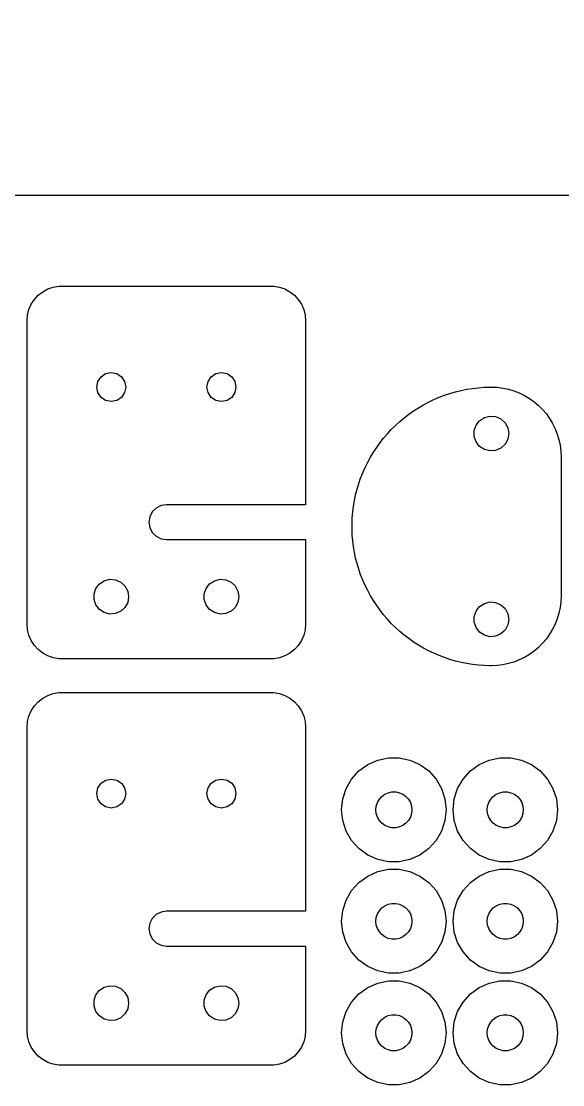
# Model space of a CAD drawing. Extents: x 3 to 1396, y 3 to 487.
# Drawn here: x 1195.5 to 1242.1, y 121.9 to 213.5 of the extents above; entities that cross this region are included whole.
import ezdxf

# ---------------------------------------------------------------- set-up
doc = ezdxf.new("R2010")
doc.units = 0
doc.layers.add('Layer_1', color=7, linetype='CONTINUOUS')

msp = doc.modelspace()

# ---------------------------------------------------------------- linework, layer by layer
at = {"layer": 'Layer_1', "color": 7}
for points in [[(1293.962078, 213.459528), (1293.962078, 213.459528), (1293.962078, 198.459536), (1283.96207, 198.459536), (1283.96207, 192.45952), (1278.96208, 192.45952), (1278.96208, 198.459536), (1270.462082, 198.459536), (1270.462082, 203.959528), (1271.962094, 203.959528), (1271.962094, 206.959527), (1270.462082, 206.959527), (1270.462082, 208.459527), (1267.462088, 208.459527), (1267.462088, 206.959527), (1265.962077, 206.959527), (1265.962077, 203.959528), (1267.462088, 203.959528), (1267.462088, 198.459536), (1258.962091, 198.459536), (1258.962091, 192.45952), (1253.962073, 192.45952), (1253.962073, 198.459536), (1193.96208, 198.459536)], [(1195.962076, 161.559517), (1195.962076, 187.659541), (1196.002095, 188.153514), (1196.122096, 188.633518), (1196.322079, 189.087529), (1196.592081, 189.502536), (1196.932074, 189.866518), (1197.322077, 190.170528), (1197.76209, 190.406522), (1198.222084, 190.56753), (1198.712078, 190.649516), (1198.96207, 190.649516), (1198.96207, 190.659393)], [(1198.96207, 190.659535), (1216.962091, 190.659535), (1216.962091, 190.649657)], [(1216.962091, 190.649516), (1217.212083, 190.649516), (1217.702077, 190.56753), (1218.162071, 190.406522), (1218.602084, 190.170528), (1218.992087, 189.866518), (1219.33208, 189.502536), (1219.602082, 189.087529), (1219.802093, 188.633518), (1219.922094, 188.153514), (1219.962085, 187.659541), (1219.962085, 171.829527), (1207.96208, 171.829527), (1207.502086, 171.756516), (1207.082083, 171.543523), (1206.752081, 171.211517), (1206.532089, 170.793517), (1206.462069, 170.329516), (1206.532089, 169.865514), (1206.752081, 169.447515), (1207.082083, 169.115537), (1207.502086, 168.902515), (1207.96208, 168.829533), (1219.962085, 168.829533), (1219.962085, 161.559517), (1219.922094, 161.065543), (1219.802093, 160.585539), (1219.602082, 160.131529), (1219.33208, 159.716521), (1218.992087, 159.352539), (1218.602084, 159.048529), (1218.162071, 158.812535), (1217.702077, 158.651527), (1217.212083, 158.569513), (1216.962091, 158.569513), (1216.962091, 158.559635)], [(1201.962092, 181.959527), (1202.062084, 182.437526), (1202.332086, 182.843531), (1202.732079, 183.114521), (1203.212083, 183.209517), (1203.692086, 183.114521), (1204.09208, 182.843531), (1204.362082, 182.437526), (1204.462073, 181.959527), (1204.362082, 181.481527), (1204.09208, 181.075522), (1203.692086, 180.804532), (1203.212083, 180.709536), (1202.732079, 180.804532), (1202.332086, 181.075522), (1202.062084, 181.481527), (1201.962092, 181.959527)], [(1211.462088, 181.959527), (1211.562079, 182.437526), (1211.832081, 182.843531), (1212.232074, 183.114521), (1212.712078, 183.209517), (1213.192082, 183.114521), (1213.592075, 182.843531), (1213.862077, 182.437526), (1213.962097, 181.959527), (1213.862077, 181.481527), (1213.592075, 181.075522), (1213.192082, 180.804532), (1212.712078, 180.709536), (1212.232074, 180.804532), (1211.832081, 181.075522), (1211.562079, 181.481527), (1211.462088, 181.959527)], [(1223.962077, 169.70953), (1223.962077, 170.209515), (1223.982114, 170.70854), (1224.032096, 171.205533), (1224.092096, 171.700523), (1224.172078, 172.193537), (1224.27207, 172.681527), (1224.402089, 173.165539), (1224.542072, 173.643538), (1224.702092, 174.115527), (1224.882093, 174.580516), (1225.092094, 175.037519), (1225.312087, 175.485518), (1225.552088, 175.923527), (1225.802081, 176.351517), (1226.082074, 176.768529), (1226.372085, 177.173517), (1226.682078, 177.56654), (1227.00209, 177.945536), (1227.342083, 178.311522), (1227.702086, 178.662522), (1228.072079, 178.998536), (1228.452091, 179.319535), (1228.852085, 179.623517), (1229.252078, 179.911525), (1229.672081, 180.181527), (1230.102075, 180.434539), (1230.552078, 180.668529), (1231.002082, 180.884514), (1231.452085, 181.081533), (1231.92207, 181.259531), (1232.392083, 181.417519), (1232.872086, 181.555525), (1233.36208, 181.674539), (1233.852075, 181.772526), (1234.342097, 181.849516), (1234.842082, 181.906525), (1235.342095, 181.943525), (1235.84208, 181.958482), (1235.962081, 181.958539)], [(1235.962081, 181.957523), (1235.962081, 181.960345)], [(1235.962081, 181.959527), (1236.462094, 181.939489), (1236.952088, 181.877513), (1237.432092, 181.775518), (1237.912095, 181.634519), (1238.372089, 181.454518), (1238.822093, 181.23653), (1239.242096, 180.98253), (1239.642089, 180.694522), (1240.022073, 180.373522), (1240.372085, 180.023539), (1240.702088, 179.644514), (1240.98208, 179.241529), (1241.242092, 178.815515), (1241.462084, 178.369519), (1241.632095, 177.907521), (1241.782096, 177.432513), (1241.882087, 176.947514), (1241.942088, 176.454528), (1241.962125, 175.959539), (1241.962097, 163.959534), (1241.942059, 163.464517), (1241.882087, 162.971531), (1241.782096, 162.486532), (1241.632095, 162.011524), (1241.462084, 161.549526), (1241.242092, 161.10353), (1240.98208, 160.677516), (1240.702088, 160.274531), (1240.372085, 159.895534), (1240.022073, 159.545522), (1239.642089, 159.224523), (1239.242096, 158.936515), (1238.822093, 158.682515), (1238.372089, 158.464527), (1237.912095, 158.284525), (1237.432092, 158.143527), (1236.952088, 158.041532), (1236.462094, 157.979528), (1235.962081, 157.95949), (1235.962081, 157.96234)], [(1234.482079, 177.712534), (1234.482079, 178.206535), (1234.642071, 178.673529), (1234.942073, 179.063531), (1235.362076, 179.333533), (1235.84208, 179.454522), (1236.332074, 179.413543), (1236.782078, 179.215536), (1237.14208, 178.880539), (1237.382082, 178.446537), (1237.462092, 177.959535), (1237.382082, 177.472532), (1237.14208, 177.038531), (1236.782078, 176.703533), (1236.332074, 176.505526), (1235.84208, 176.464519), (1235.362076, 176.585536), (1234.942073, 176.855538), (1234.642071, 177.245541), (1234.482079, 177.712534)], [(1235.84208, 157.960534), (1235.342095, 157.975492), (1234.842082, 158.012519), (1234.342097, 158.069528), (1233.852075, 158.146519), (1233.36208, 158.244534), (1232.872086, 158.363519), (1232.392083, 158.501526), (1231.92207, 158.659514), (1231.452085, 158.83754), (1231.002082, 159.034531), (1230.552078, 159.250515), (1230.102075, 159.484534), (1229.672081, 159.737518), (1229.252078, 160.00752), (1228.852085, 160.295528), (1228.452091, 160.599538), (1228.072079, 160.920537), (1227.702086, 161.256523), (1227.342083, 161.607523), (1227.00209, 161.973537), (1226.682078, 162.352533), (1226.372085, 162.745527), (1226.082074, 163.150516), (1225.802081, 163.567528), (1225.552088, 163.995518), (1225.312087, 164.433527), (1225.092094, 164.881526), (1224.882093, 165.338529), (1224.702092, 165.803518), (1224.542072, 166.275535), (1224.402089, 166.753534), (1224.27207, 167.237517), (1224.172078, 167.725536), (1224.092096, 168.218522), (1224.032096, 168.713539), (1223.982086, 169.210533), (1223.962048, 169.70953)], [(1201.732081, 163.662524), (1201.732081, 164.156525), (1201.892073, 164.623519), (1202.192075, 165.013521), (1202.612078, 165.283523), (1203.092082, 165.40454), (1203.582076, 165.363533), (1204.03208, 165.165526), (1204.392082, 164.830529), (1204.632084, 164.396527), (1204.712094, 163.909525), (1204.632084, 163.422522), (1204.392082, 162.988521), (1204.03208, 162.653523), (1203.582076, 162.455516), (1203.092082, 162.414537), (1202.612078, 162.535526), (1202.192075, 162.805528), (1201.892073, 163.195531), (1201.732081, 163.662524)], [(1211.232076, 163.662524), (1211.232076, 164.156525), (1211.392096, 164.623519), (1211.69207, 165.013521), (1212.112074, 165.283523), (1212.592077, 165.40454), (1213.082071, 165.363533), (1213.532075, 165.165526), (1213.892077, 164.830529), (1214.132079, 164.396527), (1214.212089, 163.909525), (1214.132079, 163.422522), (1213.892077, 162.988521), (1213.532075, 162.653523), (1213.082071, 162.455516), (1212.592077, 162.414537), (1212.112074, 162.535526), (1211.69207, 162.805528), (1211.392096, 163.195531), (1211.232076, 163.662524)], [(1234.482079, 161.712537), (1234.482079, 162.206539), (1234.642071, 162.673532), (1234.942073, 163.063535), (1235.362076, 163.333537), (1235.84208, 163.454526), (1236.332074, 163.413519), (1236.782078, 163.21554), (1237.14208, 162.880542), (1237.382082, 162.446513), (1237.462092, 161.959538), (1237.382082, 161.472536), (1237.14208, 161.038534), (1236.782078, 160.703537), (1236.332074, 160.505529), (1235.84208, 160.464523), (1235.362076, 160.585539), (1234.942073, 160.855513), (1234.642071, 161.245516), (1234.482079, 161.712537)], [(1198.96207, 158.569513), (1198.712078, 158.569513), (1198.222084, 158.651527), (1197.76209, 158.812535), (1197.322077, 159.048529), (1196.932074, 159.352539), (1196.592081, 159.716521), (1196.322079, 160.131529), (1196.122096, 160.585539), (1196.002095, 161.065543), (1195.962076, 161.559517)], [(1216.962091, 158.559523), (1198.96207, 158.559523), (1198.96207, 158.5694)], [(1235.962081, 157.961522), (1235.84208, 157.961522)], [(1195.962076, 126.55953), (1195.962076, 152.659526), (1196.002095, 153.153528), (1196.122096, 153.633531), (1196.322079, 154.087514), (1196.592081, 154.502522), (1196.932074, 154.866532), (1197.322077, 155.170542), (1197.76209, 155.406536), (1198.222084, 155.567515), (1198.712078, 155.649529), (1198.96207, 155.649529), (1198.96207, 155.659407)], [(1198.96207, 155.65952), (1216.962091, 155.65952), (1216.962091, 155.649642)], [(1216.962091, 155.649529), (1217.212083, 155.649529), (1217.702077, 155.567515), (1218.162071, 155.406536), (1218.602084, 155.170542), (1218.992087, 154.866532), (1219.33208, 154.502522), (1219.602082, 154.087514), (1219.802093, 153.633531), (1219.922094, 153.153528), (1219.962085, 152.659526), (1219.962085, 136.82954), (1207.96208, 136.82954), (1207.502086, 136.756529), (1207.082083, 136.543536), (1206.752081, 136.21153), (1206.532089, 135.793531), (1206.462069, 135.329529), (1206.532089, 134.865528), (1206.752081, 134.447528), (1207.082083, 134.115522), (1207.502086, 133.902529), (1207.96208, 133.829518), (1219.962085, 133.829518), (1219.962085, 126.55953), (1219.922094, 126.065528), (1219.802093, 125.585525), (1219.602082, 125.131514), (1219.33208, 124.716534), (1218.992087, 124.352524), (1218.602084, 124.048514), (1218.162071, 123.81252), (1217.702077, 123.651512), (1217.212083, 123.569527), (1216.962091, 123.569527), (1216.962091, 123.559649)], [(1223.06207, 145.55952), (1223.16209, 146.495539), (1223.452073, 147.389534), (1223.922086, 148.204535), (1224.55209, 148.903515), (1225.312087, 149.456529), (1226.172074, 149.839533), (1227.09209, 150.034521), (1228.032088, 150.034521), (1228.952076, 149.839533), (1229.812092, 149.456529), (1230.572088, 148.903543), (1231.202093, 148.204535), (1231.672077, 147.389534), (1231.962089, 146.495539), (1232.06208, 145.55952), (1231.962089, 144.62353), (1231.672077, 143.729535), (1231.202093, 142.914534), (1230.572088, 142.215526), (1229.812092, 141.662539), (1228.952076, 141.279536), (1228.032088, 141.08452), (1227.09209, 141.08452), (1226.172074, 141.279536), (1225.312087, 141.662539), (1224.55209, 142.215526), (1223.922086, 142.914534), (1223.452073, 143.729535), (1223.16209, 144.62353), (1223.06207, 145.55952)], [(1232.662085, 145.55952), (1232.762076, 146.495539), (1233.052088, 147.389534), (1233.522072, 148.204535), (1234.152077, 148.903515), (1234.912073, 149.456529), (1235.772089, 149.839533), (1236.692077, 150.034521), (1237.632074, 150.034521), (1238.552091, 149.839533), (1239.412078, 149.456529), (1240.172074, 148.903543), (1240.802079, 148.204535), (1241.272092, 147.389534), (1241.562075, 146.495539), (1241.662095, 145.55952), (1241.562075, 144.62353), (1241.272092, 143.729535), (1240.802079, 142.914534), (1240.172074, 142.215526), (1239.412078, 141.662539), (1238.552091, 141.279536), (1237.632074, 141.08452), (1236.692077, 141.08452), (1235.772089, 141.279536), (1234.912073, 141.662539), (1234.152077, 142.215526), (1233.522072, 142.914534), (1233.052088, 143.729535), (1232.762076, 144.62353), (1232.662085, 145.55952)], [(1201.962092, 146.95954), (1202.062084, 147.43754), (1202.332086, 147.843517), (1202.732079, 148.114535), (1203.212083, 148.209531), (1203.692086, 148.114535), (1204.09208, 147.843517), (1204.362082, 147.43754), (1204.462073, 146.95954), (1204.362082, 146.48154), (1204.09208, 146.075535), (1203.692086, 145.804517), (1203.212083, 145.709521), (1202.732079, 145.804517), (1202.332086, 146.075535), (1202.062084, 146.48154), (1201.962092, 146.95954)], [(1211.462088, 146.95954), (1211.562079, 147.43754), (1211.832081, 147.843517), (1212.232074, 148.114535), (1212.712078, 148.209531), (1213.192082, 148.114535), (1213.592075, 147.843517), (1213.862077, 147.43754), (1213.962097, 146.95954), (1213.862077, 146.48154), (1213.592075, 146.075535), (1213.192082, 145.804517), (1212.712078, 145.709521), (1212.232074, 145.804517), (1211.832081, 146.075535), (1211.562079, 146.48154), (1211.462088, 146.95954)], [(1226.012082, 145.55952), (1226.042083, 145.881536), (1226.142074, 146.189525), (1226.312085, 146.470534), (1226.522086, 146.711523), (1226.792088, 146.901515), (1227.082072, 147.033539), (1227.402083, 147.101526), (1227.722095, 147.101526), (1228.042079, 147.033539), (1228.342081, 146.901515), (1228.602092, 146.711523), (1228.812094, 146.470534), (1228.982076, 146.189525), (1229.082096, 145.881536), (1229.112096, 145.55952), (1229.082096, 145.237533), (1228.982076, 144.929516), (1228.812094, 144.648535), (1228.602092, 144.407517), (1228.342081, 144.217525), (1228.042079, 144.08553), (1227.722095, 144.017515), (1227.402083, 144.017515), (1227.082072, 144.08553), (1226.792088, 144.217525), (1226.522086, 144.407517), (1226.312085, 144.648535), (1226.142074, 144.929516), (1226.042083, 145.237533), (1226.012082, 145.55952)], [(1235.612097, 145.55952), (1235.642069, 145.881536), (1235.742089, 146.189525), (1235.912071, 146.470534), (1236.122073, 146.711523), (1236.382084, 146.901515), (1236.682086, 147.033539), (1237.00207, 147.101526), (1237.322082, 147.101526), (1237.642093, 147.033539), (1237.942096, 146.901515), (1238.202079, 146.711523), (1238.41208, 146.470534), (1238.582091, 146.189525), (1238.682082, 145.881536), (1238.712082, 145.55952), (1238.682082, 145.237533), (1238.582091, 144.929516), (1238.41208, 144.648535), (1238.202079, 144.407517), (1237.942096, 144.217525), (1237.642093, 144.08553), (1237.322082, 144.017515), (1237.00207, 144.017515), (1236.682086, 144.08553), (1236.382084, 144.217525), (1236.122073, 144.407517), (1235.912071, 144.648535), (1235.742089, 144.929516), (1235.642069, 145.237533), (1235.612097, 145.55952)], [(1223.06207, 135.959534), (1223.16209, 136.895524), (1223.452073, 137.789519), (1223.922086, 138.604521), (1224.55209, 139.303529), (1225.312087, 139.856515), (1226.172074, 140.239519), (1227.09209, 140.434534), (1228.032088, 140.434534), (1228.952076, 140.239519), (1229.812092, 139.856515), (1230.572088, 139.303529), (1231.202093, 138.604521), (1231.672077, 137.789519), (1231.962089, 136.895524), (1232.06208, 135.959534), (1231.962089, 135.023516), (1231.672077, 134.12952), (1231.202093, 133.314519), (1230.572088, 132.615539), (1229.812092, 132.062525), (1228.952076, 131.679521), (1228.032088, 131.484534), (1227.09209, 131.484534), (1226.172074, 131.679521), (1225.312087, 132.062525), (1224.55209, 132.615539), (1223.922086, 133.314519), (1223.452073, 134.12952), (1223.16209, 135.023516), (1223.06207, 135.959534)], [(1232.662085, 135.959534), (1232.762076, 136.895524), (1233.052088, 137.789519), (1233.522072, 138.604521), (1234.152077, 139.303529), (1234.912073, 139.856515), (1235.772089, 140.239519), (1236.692077, 140.434534), (1237.632074, 140.434534), (1238.552091, 140.239519), (1239.412078, 139.856515), (1240.172074, 139.303529), (1240.802079, 138.604521), (1241.272092, 137.789519), (1241.562075, 136.895524), (1241.662095, 135.959534), (1241.562075, 135.023516), (1241.272092, 134.12952), (1240.802079, 133.314519), (1240.172074, 132.615539), (1239.412078, 132.062525), (1238.552091, 131.679521), (1237.632074, 131.484534), (1236.692077, 131.484534), (1235.772089, 131.679521), (1234.912073, 132.062525), (1234.152077, 132.615539), (1233.522072, 133.314519), (1233.052088, 134.12952), (1232.762076, 135.023516), (1232.662085, 135.959534)], [(1226.012082, 135.959534), (1226.042083, 136.281521), (1226.142074, 136.589539), (1226.312085, 136.870519), (1226.522086, 137.111537), (1226.792088, 137.301529), (1227.082072, 137.433524), (1227.402083, 137.50154), (1227.722095, 137.50154), (1228.042079, 137.433524), (1228.342081, 137.301529), (1228.602092, 137.111537), (1228.812094, 136.870519), (1228.982076, 136.589539), (1229.082096, 136.281521), (1229.112096, 135.959534), (1229.082096, 135.637518), (1228.982076, 135.329529), (1228.812094, 135.048521), (1228.602092, 134.807531), (1228.342081, 134.617539), (1228.042079, 134.485515), (1227.722095, 134.417528), (1227.402083, 134.417528), (1227.082072, 134.485515), (1226.792088, 134.617539), (1226.522086, 134.807531), (1226.312085, 135.048521), (1226.142074, 135.329529), (1226.042083, 135.637518), (1226.012082, 135.959534)], [(1235.612097, 135.959534), (1235.642069, 136.281521), (1235.742089, 136.589539), (1235.912071, 136.870519), (1236.122073, 137.111537), (1236.382084, 137.301529), (1236.682086, 137.433524), (1237.00207, 137.50154), (1237.322082, 137.50154), (1237.642093, 137.433524), (1237.942096, 137.301529), (1238.202079, 137.111537), (1238.41208, 136.870519), (1238.582091, 136.589539), (1238.682082, 136.281521), (1238.712082, 135.959534), (1238.682082, 135.637518), (1238.582091, 135.329529), (1238.41208, 135.048521), (1238.202079, 134.807531), (1237.942096, 134.617539), (1237.642093, 134.485515), (1237.322082, 134.417528), (1237.00207, 134.417528), (1236.682086, 134.485515), (1236.382084, 134.617539), (1236.122073, 134.807531), (1235.912071, 135.048521), (1235.742089, 135.329529), (1235.642069, 135.637518), (1235.612097, 135.959534)], [(1201.732081, 128.662537), (1201.732081, 129.156539), (1201.892073, 129.623532), (1202.192075, 130.013535), (1202.612078, 130.283537), (1203.092082, 130.404526), (1203.582076, 130.363519), (1204.03208, 130.16554), (1204.392082, 129.830514), (1204.632084, 129.396513), (1204.712094, 128.909538), (1204.632084, 128.422535), (1204.392082, 127.988534), (1204.03208, 127.653536), (1203.582076, 127.455529), (1203.092082, 127.414522), (1202.612078, 127.535539), (1202.192075, 127.805513), (1201.892073, 128.195516), (1201.732081, 128.662537)], [(1211.232076, 128.662537), (1211.232076, 129.156539), (1211.392096, 129.623532), (1211.69207, 130.013535), (1212.112074, 130.283537), (1212.592077, 130.404526), (1213.082071, 130.363519), (1213.532075, 130.16554), (1213.892077, 129.830514), (1214.132079, 129.396513), (1214.212089, 128.909538), (1214.132079, 128.422535), (1213.892077, 127.988534), (1213.532075, 127.653536), (1213.082071, 127.455529), (1212.592077, 127.414522), (1212.112074, 127.535539), (1211.69207, 127.805513), (1211.392096, 128.195516), (1211.232076, 128.662537)], [(1223.06207, 126.359519), (1223.16209, 127.295537), (1223.452073, 128.189533), (1223.922086, 129.004534), (1224.55209, 129.703542), (1225.312087, 130.256528), (1226.172074, 130.639532), (1227.09209, 130.834519), (1228.032088, 130.834519), (1228.952076, 130.639532), (1229.812092, 130.256528), (1230.572088, 129.703542), (1231.202093, 129.004534), (1231.672077, 128.189533), (1231.962089, 127.295537), (1232.06208, 126.359519), (1231.962089, 125.423529), (1231.672077, 124.529534), (1231.202093, 123.714533), (1230.572088, 123.015525), (1229.812092, 122.462538), (1228.952076, 122.079535), (1228.032088, 121.884519), (1227.09209, 121.884519), (1226.172074, 122.079535), (1225.312087, 122.462538), (1224.55209, 123.015525), (1223.922086, 123.714533), (1223.452073, 124.529534), (1223.16209, 125.423529), (1223.06207, 126.359519)], [(1232.662085, 126.359519), (1232.762076, 127.295537), (1233.052088, 128.189533), (1233.522072, 129.004534), (1234.152077, 129.703542), (1234.912073, 130.256528), (1235.772089, 130.639532), (1236.692077, 130.834519), (1237.632074, 130.834519), (1238.552091, 130.639532), (1239.412078, 130.256528), (1240.172074, 129.703542), (1240.802079, 129.004534), (1241.272092, 128.189533), (1241.562075, 127.295537), (1241.662095, 126.359519), (1241.562075, 125.423529), (1241.272092, 124.529534), (1240.802079, 123.714533), (1240.172074, 123.015525), (1239.412078, 122.462538), (1238.552091, 122.079535), (1237.632074, 121.884519), (1236.692077, 121.884519), (1235.772089, 122.079535), (1234.912073, 122.462538), (1234.152077, 123.015525), (1233.522072, 123.714533), (1233.052088, 124.529534), (1232.762076, 125.423529), (1232.662085, 126.359519)], [(1226.012082, 126.359519), (1226.042083, 126.681535), (1226.142074, 126.989524), (1226.312085, 127.270533), (1226.522086, 127.511522), (1226.792088, 127.701514), (1227.082072, 127.833538), (1227.402083, 127.901525), (1227.722095, 127.901525), (1228.042079, 127.833538), (1228.342081, 127.701514), (1228.602092, 127.511522), (1228.812094, 127.270533), (1228.982076, 126.989524), (1229.082096, 126.681535), (1229.112096, 126.359519), (1229.082096, 126.037532), (1228.982076, 125.729515), (1228.812094, 125.448534), (1228.602092, 125.207516), (1228.342081, 125.017524), (1228.042079, 124.885529), (1227.722095, 124.817513), (1227.402083, 124.817513), (1227.082072, 124.885529), (1226.792088, 125.017524), (1226.522086, 125.207516), (1226.312085, 125.448534), (1226.142074, 125.729515), (1226.042083, 126.037532), (1226.012082, 126.359519)], [(1235.612097, 126.359519), (1235.642069, 126.681535), (1235.742089, 126.989524), (1235.912071, 127.270533), (1236.122073, 127.511522), (1236.382084, 127.701514), (1236.682086, 127.833538), (1237.00207, 127.901525), (1237.322082, 127.901525), (1237.642093, 127.833538), (1237.942096, 127.701514), (1238.202079, 127.511522), (1238.41208, 127.270533), (1238.582091, 126.989524), (1238.682082, 126.681535), (1238.712082, 126.359519), (1238.682082, 126.037532), (1238.582091, 125.729515), (1238.41208, 125.448534), (1238.202079, 125.207516), (1237.942096, 125.017524), (1237.642093, 124.885529), (1237.322082, 124.817513), (1237.00207, 124.817513), (1236.682086, 124.885529), (1236.382084, 125.017524), (1236.122073, 125.207516), (1235.912071, 125.448534), (1235.742089, 125.729515), (1235.642069, 126.037532), (1235.612097, 126.359519)], [(1198.96207, 123.569527), (1198.712078, 123.569527), (1198.222084, 123.651512), (1197.76209, 123.81252), (1197.322077, 124.048514), (1196.932074, 124.352524), (1196.592081, 124.716534), (1196.322079, 125.131514), (1196.122096, 125.585525), (1196.002095, 126.065528), (1195.962076, 126.55953)], [(1216.962091, 123.559536), (1198.96207, 123.559536), (1198.96207, 123.569414)]]:
    msp.add_lwpolyline(points, dxfattribs=at)

doc.saveas('drawing.dxf')
